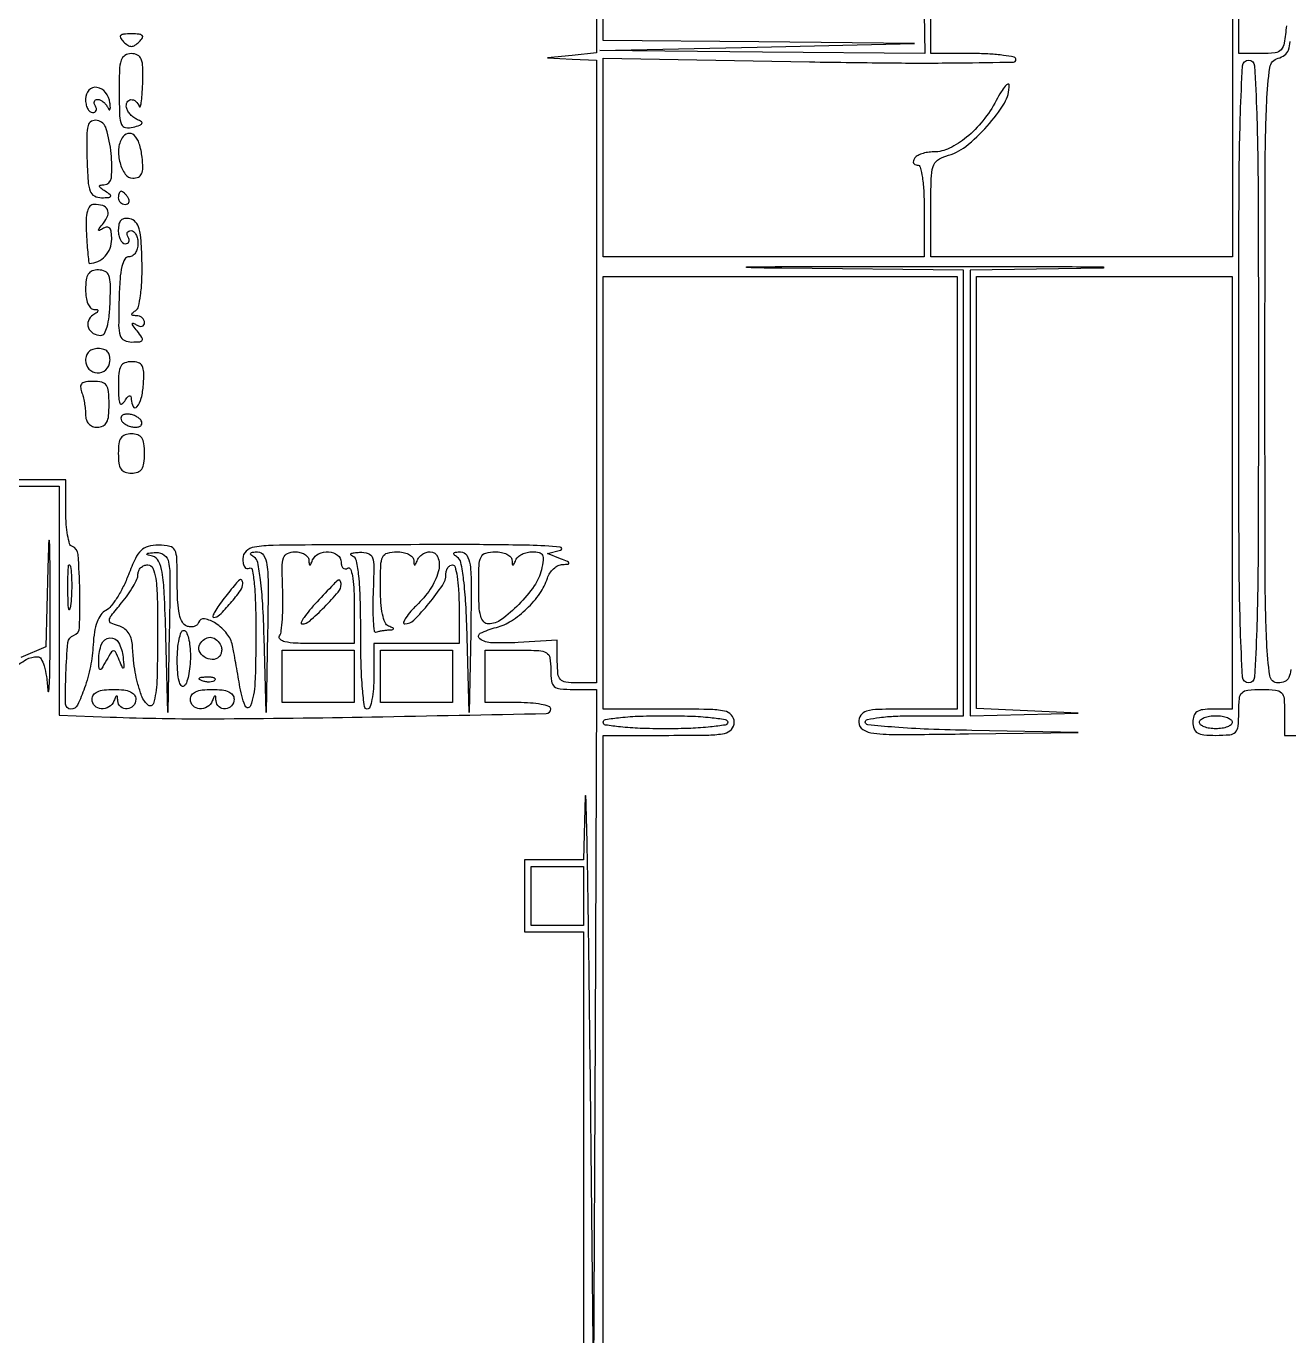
# Model space of a CAD drawing. Extents: x 23 to 255, y 40 to 184.
# Drawn here: x 217.59 to 233.89, y 60.61 to 77.51 of the extents above; entities that cross this region are included whole.
import ezdxf

# ---------------------------------------------------------------- set-up
doc = ezdxf.new("R2010")
doc.units = 0
doc.header["$MEASUREMENT"] = 0

msp = doc.modelspace()

# ---------------------------------------------------------------- linework, layer by layer
for points in [[(207.919475, 175.632891, 0.000007), (191.762556, 175.634099, 0.00002), (173.0434, 175.634494, 0.000013), (151.49745, 175.633531)], [(233.857055, 77.51475, -0.015538), (233.829902, 77.291251, -0.146249), (233.788953, 77.204813, -0.18396), (233.711402, 77.165019, -0.027567), (233.533436, 77.1552), (233.2422, 77.1552), (233.2422, 87.558345, -0.000303)], [(233.156726, 86.466497), (233.15929, 74.5326), (231.212645, 74.5326), (229.266, 74.5326), (229.266, 75.157929, -0.006466), (229.270929, 75.539054, -0.064288), (229.295439, 75.696675, -0.161838), (229.353171, 75.780422, -0.100446), (229.461899, 75.832425, 0.10524), (229.716918, 75.957383, 0.044798), (229.995293, 76.219253, 0.044309), (230.216032, 76.517066, 0.14696), (230.277461, 76.750373, 0.527439), (230.260344, 76.761242, 0.118388), (230.226772, 76.736211, 0.037752), (230.173371, 76.661245, 0.01437), (230.110154, 76.549479, -0.047024), (229.939665, 76.289257, -0.052456), (229.72903, 76.075821, -0.058739), (229.506658, 75.933337, -0.11361), (229.301884, 75.8862, 0.039756), (229.223371, 75.879947, 0.042669), (229.148737, 75.861349, 0.046807), (229.088231, 75.834106, 0.125812), (229.0545, 75.8016, 0.082592), (229.041259, 75.769274, 0.161196), (229.043891, 75.741851, 0.182303), (229.061779, 75.723623, 0.108972), (229.091807, 75.717, -0.340218), (229.129703, 75.687839, -0.027234), (229.15705, 75.556051, -0.025661), (229.175595, 75.369032, -0.011882), (229.1814, 75.1248), (229.1814, 74.5326), (227.1087, 74.5326), (225.036, 74.5326), (225.036, 75.814591), (225.036, 77.096582), (227.7009, 77.048835, 0.002374), (228.779821, 77.034629, 0.004854), (229.626303, 77.035721, 0.00107), (230.333166, 77.045008, 0.409746), (230.3658, 77.078144, 0.354434), (230.341163, 77.108534, 0.017277), (230.204267, 77.132565, 0.021648), (230.026721, 77.14965, 0.013162), (229.8159, 77.1552), (229.266, 77.1552), (229.266, 78.656995)], [(224.951437, 81.538357), (224.9514, 77.165414), (224.63415, 77.132228), (224.3169, 77.099043), (224.63415, 77.084822), (224.9514, 77.0706), (224.9514, 73.0521), (224.9514, 69.0336), (224.6976, 69.0336, -0.031308), (224.552367, 69.042703, -0.176935), (224.484486, 69.07765, -0.16245), (224.451919, 69.149985, -0.025382), (224.443954, 69.30855), (224.444108, 69.5835), (223.936354, 69.554836, -0.02147), (223.600188, 69.550311, -0.145709), (223.44411, 69.601835, -0.571454), (223.449539, 69.673351, -0.052746), (223.656966, 69.749373, 0.082663), (223.851083, 69.83394, 0.047805), (224.050974, 69.992742, 0.047558), (224.218726, 70.188356, 0.076775), (224.316035, 70.384474, -0.068558), (224.34753, 70.450645, -0.063844), (224.396388, 70.507643, -0.068033), (224.454454, 70.547264, -0.105683), (224.512951, 70.562346, 0.015302), (224.584871, 70.567558, 0.489063), (224.592985, 70.580554, 0.206025), (224.57625, 70.598233, 0.00704), (224.4861, 70.635543), (224.3169, 70.702793), (224.4861, 70.746683, 0.84233), (224.482752, 70.786906, 0.016381), (224.08283, 70.808898, 0.0057), (223.221764, 70.818177, 0.000797), (221.4405, 70.814229, 0.002766), (220.773723, 70.808, 0.038041), (220.533038, 70.786057, 0.146718), (220.425146, 70.732828, 0.208213), (220.383, 70.636007, 0.047867), (220.389052, 70.572931, 0.104212), (220.407851, 70.528342, 0.181468), (220.435611, 70.509142, 0.202618), (220.4676, 70.5141, -0.531031), (220.505286, 70.497146, -0.01906), (220.53032, 70.310886, -0.017615), (220.547187, 70.031301, -0.006258), (220.5522, 69.630793, -0.010727), (220.539303, 69.029697, -0.072167), (220.483995, 68.737372, -0.701792), (220.413463, 68.736253, -0.050892), (220.339659, 69.01245, 0.002166), (220.317315, 69.147683, 0.001786), (220.292348, 69.291706, 0.001803), (220.268483, 69.423728, 0.004818), (220.250227, 69.517608, 0.120952), (220.178764, 69.668447, 0.074593), (220.03284, 69.801345, 0.104762), (219.88922, 69.858882, 0.371081), (219.810528, 69.811884, -0.135301), (219.789436, 69.780431, -0.105678), (219.753203, 69.760612, -0.091153), (219.707141, 69.755611, -0.073321), (219.658434, 69.766504, -0.182869), (219.60251, 69.816365, -0.065526), (219.565278, 69.918348, -0.04114), (219.543422, 70.076955, -0.013678), (219.537, 70.311651, 0.007109), (219.532386, 70.636156, 0.106391), (219.505571, 70.745534, 0.234077), (219.440812, 70.795639, 0.049702), (219.294694, 70.8102, 0.061247), (219.159619, 70.793592, 0.133892), (219.069383, 70.743013, 0.089486), (218.995688, 70.638735, 0.017979), (218.906628, 70.428534, -0.023931), (218.840173, 70.276743, -0.02596), (218.76111, 70.136198, -0.026663), (218.681345, 70.023909, -0.102466), (218.615932, 69.969301, 0.115944), (218.551361, 69.91241, 0.065207), (218.502162, 69.819603, 0.049687), (218.468308, 69.691276, 0.025679), (218.45052, 69.526117, -0.034933), (218.414822, 69.243808, -0.034459), (218.340087, 68.967891, -0.03183), (218.247881, 68.74799, -0.284881), (218.162748, 68.6952, -0.408205), (218.09564, 68.760943, -0.014621), (218.099074, 69.156412, -0.014958), (218.12608, 69.553896, -0.296044), (218.198786, 69.645029, 0.313357), (218.274609, 69.746502, 0.01329), (218.278298, 70.219165, 0.013468), (218.256705, 70.691273, 0.296446), (218.177176, 70.7961, -0.243309), (218.146522, 70.829132, -0.02402), (218.121823, 70.938202, -0.02604), (218.104494, 71.078839, -0.017634), (218.0988, 71.24025), (218.0988, 71.6562), (217.1259, 71.6562)], [(233.913141, 69.204542, -0.090841), (233.88845, 69.102337, -0.188085), (233.837405, 69.051766, -0.102588), (233.7498, 69.0336, -0.372432), (233.642927, 69.126026, -0.025641), (233.602643, 69.555829, -0.009974), (233.583611, 70.411586, -0.000572), (233.5806, 73.042233, -0.000592), (233.583696, 75.659044, -0.00984), (233.602876, 76.528931, -0.024048), (233.643042, 76.974966, -0.303081), (233.7498, 77.095113, 0.095726), (233.83484, 77.135841, 0.144609), (233.883938, 77.200958, 0.082783), (233.905375, 77.310278, 0.017163)], [(225.036, 59.4738), (225.036, 63.9153), (225.036, 68.3568), (225.882, 68.3568, 0.003852), (226.400904, 68.360798, 0.045528), (226.6011, 68.38218, 0.160003), (226.692285, 68.433751, 0.186821), (226.728, 68.526, 0.186821), (226.692285, 68.618249, 0.160003), (226.6011, 68.66982, 0.045528), (226.400904, 68.691202, 0.003852), (225.882, 68.6952), (225.036, 68.6952), (225.036, 71.487), (225.036, 74.2788), (227.3202, 74.2788), (229.6044, 74.2788), (229.6044, 71.487), (229.6044, 68.6952), (228.9699, 68.6952, 0.005909), (228.591874, 68.690733, 0.059311), (228.435863, 68.66841, 0.180365), (228.363344, 68.616912, 0.150217), (228.3354, 68.526, 0.261413), (228.388606, 68.431188, 0.111044), (228.531318, 68.382807, 0.027887), (228.847387, 68.367019, 0.001872), (229.75245, 68.375703), (231.1695, 68.394605), (229.79475, 68.420098, -0.004889), (229.236347, 68.435916, -0.010076), (228.800102, 68.461354, -0.004569), (228.452926, 68.491823, -0.386173), (228.42, 68.528096, -0.358574), (228.447242, 68.561198, -0.016082), (228.603804, 68.5867, -0.020506), (228.807886, 68.604767, -0.011824), (229.0545, 68.6106), (229.689, 68.6106), (229.689, 71.485662), (229.689, 74.360723), (227.34135, 74.384606, -0.004754), (226.888546, 74.393519, -0.978701), (226.888608, 74.401607, -0.002982), (227.62689, 74.407441, -0.000456), (229.0968, 74.408947, -0.000525), (230.576226, 74.40756, -0.002045), (231.491377, 74.401999, -0.490605), (231.497934, 74.393344, -0.334879), (231.48675, 74.384651), (229.7736, 74.359897), (229.7736, 71.485248), (229.7736, 68.6106), (230.47155, 68.627625), (231.1695, 68.644651), (230.51385, 68.673484), (229.8582, 68.702317), (229.8582, 71.490559), (229.8582, 74.2788), (231.5079, 74.2788), (233.1576, 74.2788), (233.1576, 71.487), (233.1576, 68.6952), (232.9038, 68.6952, 0.030703), (232.776822, 68.687395, 0.116834), (232.702875, 68.65995, 0.166173), (232.66349, 68.608512, 0.081208), (232.65, 68.526, 0.087745), (232.664999, 68.441192, 0.177212), (232.708163, 68.390036, 0.10769), (232.791766, 68.363753, 0.022514), (232.9461, 68.3568, 0.021868), (233.126096, 68.364676, 0.176278), (233.1999, 68.3991, 0.176278), (233.234324, 68.472904, 0.021868), (233.2422, 68.6529, -0.021868), (233.250076, 68.832896, -0.176278), (233.2845, 68.9067, -0.176278), (233.358304, 68.941124, -0.021868), (233.5383, 68.949, -0.021868), (233.718296, 68.941124, -0.176278), (233.7921, 68.9067, -0.176278), (233.826524, 68.832896, -0.021868), (233.8344, 68.6529), (233.8344, 68.3568), (234.2997, 68.3568, 0.009792)], [(217.0836, 71.5716), (218.0142, 71.5716), (218.0142, 70.094659), (218.0142, 68.617717), (218.66985, 68.593009, 0.010719), (220.016987, 68.571142, 0.003295), (222.049871, 68.595124, 0.000337), (224.300771, 68.638034, 0.408445), (224.3592, 68.697627, 0.325528), (224.335851, 68.72969, 0.030031), (224.234944, 68.755662, 0.029693), (224.098344, 68.773868, 0.018285), (223.9362, 68.7798), (223.5132, 68.7798), (223.5132, 69.1182), (223.5132, 69.4566), (223.9362, 69.4566, -0.009722), (224.206919, 69.451336, -0.126045), (224.3028, 69.42276, -0.222479), (224.34727, 69.356708, -0.0387), (224.3592, 69.2028, 0.032088), (224.368656, 69.055612, 0.185552), (224.405025, 68.988279, 0.157079), (224.480937, 68.95645, 0.021354), (224.6553, 68.949), (224.9514, 68.949), (224.931459, 64.52865), (224.911519, 60.1083), (224.8668, 64.2537, 0.000649), (224.848225, 65.790725, 0.001522), (224.82936, 66.939089, 0.003021), (224.813151, 67.574291, 0.972518), (224.802141, 67.57425), (224.7822, 66.7494), (224.4015, 66.7494), (224.0208, 66.7494), (224.0208, 66.2841), (224.0208, 65.8188), (224.4015, 65.8188), (224.7822, 65.8188), (224.7822, 62.990319), (224.7822, 60.161839)], [(217.41278, 69.213637, -0.047654), (217.587459, 69.33426, -0.127969), (217.732503, 69.372, -0.272208), (217.778142, 69.345165, -0.053352), (217.816855, 69.253885, -0.03874), (217.847619, 69.114398, -0.017449), (217.867229, 68.92785, 0.908187), (217.878413, 68.927556, 0.024035), (217.888397, 69.061492, 0.005195), (217.89459, 69.449499, 0.001826), (217.895658, 70.0065, 0.000798), (217.893497, 70.655306, 0.013341), (217.886697, 70.870367, 0.952062), (217.877884, 70.870286, 0.003339), (217.866038, 70.5141), (217.839061, 69.4989), (217.515804, 69.362331, 0.038693)]]:
    msp.add_lwpolyline(points, format="xyb")
msp.add_lwpolyline([(229.163863, 78.720397), (229.188625, 77.1552), (227.091163, 77.174037), (224.9937, 77.192874), (227.0241, 77.2398), (229.0545, 77.286726), (227.04525, 77.305563), (225.036, 77.3244), (225.036, 79.4394)])
for points in [[(218.84328, 77.30748, 0.049631), (218.898502, 77.262254, 0.147822), (218.9448, 77.24826, 0.147822), (218.991098, 77.262254, 0.049631), (219.04632, 77.30748, 0.051663), (219.087468, 77.35814, 0.354955), (219.08439, 77.38785, 0.180052), (219.046242, 77.405305, 0.018208), (218.9448, 77.409, 0.018208), (218.843358, 77.405305, 0.180052), (218.80521, 77.38785, 0.354955), (218.802132, 77.35814, 0.051663)], [(218.786807, 76.657297, 0.006752), (218.792394, 76.351809, 0.087868), (218.815665, 76.24104, 0.271103), (218.868761, 76.199921, 0.096612), (218.968214, 76.20621, 0.016765), (219.052962, 76.231436, 0.180691), (219.080306, 76.253564, 0.401747), (219.074971, 76.276237, 0.048319), (219.02487, 76.302263, -0.060719), (218.97649, 76.328934, -0.04971), (218.932233, 76.368101, -0.051563), (218.898411, 76.413153, -0.086096), (218.88135, 76.45725, -0.1613), (218.890044, 76.527898, -0.26986), (218.937965, 76.560777, -0.208393), (219.002124, 76.538318, -0.126014), (219.04646, 76.46952, 0.702733), (219.059323, 76.469212, 0.05569), (219.072199, 76.517939, 0.020463), (219.083301, 76.622124, 0.008158), (219.090327, 76.76562, 0.013019), (219.09173, 76.979188, 0.085316), (219.071604, 77.084015, 0.188715), (219.024792, 77.136014, 0.116727), (218.94373, 77.1552, 0.142124), (218.86109, 77.131226, 0.177007), (218.812657, 77.068262, 0.0686), (218.790536, 76.938091, 0.009032)], [(233.496, 73.0521, -0.000832), (233.492181, 70.755996, -0.007061), (233.474182, 69.7245, -0.00704), (233.445928, 69.105971, -0.396826), (233.3691, 69.0336, -0.396826), (233.292272, 69.105971, -0.00704), (233.264018, 69.7245, -0.007061), (233.246019, 70.755996, -0.000832), (233.2422, 73.0521, -0.000832), (233.246019, 75.348204, -0.007061), (233.264018, 76.3797, -0.00704), (233.292272, 76.998229, -0.396826), (233.3691, 77.0706, -0.396826), (233.445928, 76.998229, -0.00704), (233.474182, 76.3797, -0.007061), (233.492181, 75.348204, -0.000832)], [(218.3526, 76.569203, 0.049105), (218.359208, 76.502079, 0.069103), (218.378918, 76.445325, 0.089282), (218.407985, 76.407115, 0.187755), (218.442193, 76.3938, 0.108972), (218.472221, 76.400423, 0.182303), (218.490109, 76.418651, 0.161196), (218.492741, 76.446074, 0.082592), (218.4795, 76.4784, -0.074422), (218.465627, 76.510759, -0.151112), (218.46682, 76.538149, -0.187673), (218.482531, 76.556261, -0.121914), (218.509757, 76.563, -0.109468), (218.544872, 76.555219, -0.06139), (218.582111, 76.531936, -0.056809), (218.615713, 76.49769, -0.059428), (218.640158, 76.45725, 0.0643), (218.656711, 76.430457, 0.562243), (218.667898, 76.431981, 0.118137), (218.672838, 76.45979, 0.015661), (218.667387, 76.519728, 0.13829), (218.611284, 76.653596, 0.18797), (218.499194, 76.718895, 0.251701), (218.396751, 76.682972, 0.187237)], [(218.371222, 75.807402, 0.008536), (218.384682, 75.509889, 0.07263), (218.412121, 75.37942, 0.186695), (218.466391, 75.317721, 0.122527), (218.559486, 75.295295, 0.011433), (218.653533, 75.298148, 0.2566), (218.675861, 75.312008, 0.376203), (218.671403, 75.333259, 0.017665), (218.6064, 75.3786, -0.016737), (218.548589, 75.418765, -0.185695), (218.533851, 75.442121, -0.415015), (218.543962, 75.457188, -0.04534), (218.589885, 75.461905, 0.385951), (218.68647, 75.551596, 0.047581), (218.68353, 75.865129, 0.04462), (218.620619, 76.185928, 0.282241), (218.502736, 76.293091, 0.173469), (218.428564, 76.281433, 0.204518), (218.384865, 76.226038, 0.06551), (218.367546, 76.097183, 0.007728)], [(218.825899, 76.068342, 0.12464), (218.779845, 75.922349, 0.078731), (218.797696, 75.743661, 0.089202), (218.865131, 75.598402, 0.244247), (218.96254, 75.5478, 0.099848), (219.034525, 75.56232, 0.190945), (219.075991, 75.602967, 0.109283), (219.091679, 75.680229, 0.022921), (219.08291, 75.818776, 0.049703), (219.046189, 75.992452, 0.123727), (218.978381, 76.102091, 0.261918), (218.899799, 76.122859, 0.193167)], [(218.7756, 75.294, 0.105053), (218.782458, 75.26172, 0.099167), (218.801918, 75.234251, 0.09642), (218.830993, 75.21584, 0.093332), (218.865193, 75.2094, 0.108972), (218.895221, 75.216023, 0.182303), (218.913109, 75.234251, 0.161196), (218.915741, 75.261674, 0.082592), (218.9025, 75.294, 0.029505), (218.879743, 75.326383, 0.035638), (218.854614, 75.353749, 0.038439), (218.830735, 75.373055, 0.151918), (218.812907, 75.3786, 0.210953), (218.798641, 75.372301, 0.081139), (218.786559, 75.353749, 0.061769), (218.778336, 75.326389, 0.042167)], [(218.36451, 74.8287, 0.004805), (218.373474, 74.682728, 0.007968), (218.384178, 74.559831, 0.002535), (218.395486, 74.455415, 0.381505), (218.403789, 74.448, 0.112066), (218.510848, 74.4723, 0.094624), (218.60455, 74.541353, 0.091434), (218.66862, 74.642494, 0.095868), (218.691, 74.758144, 0.029962), (218.685494, 74.849945, 0.129191), (218.665546, 74.900361, 0.25217), (218.631959, 74.916298, 0.123111), (218.58525, 74.902053, -0.013806), (218.531372, 74.871676, -0.561162), (218.521838, 74.877352, -0.169172), (218.528721, 74.89784, -0.00527), (218.584516, 74.968294, 0.080014), (218.63953, 75.064233, 0.211247), (218.635241, 75.141571, 0.203208), (218.574561, 75.19248, 0.074412), (218.461502, 75.2094, 0.214794), (218.409191, 75.185841, 0.119315), (218.375824, 75.122825, 0.059356), (218.360943, 75.009784, 0.01601)], [(218.7756, 74.877203, 0.049105), (218.782208, 74.810079, 0.069103), (218.801918, 74.753325, 0.089282), (218.830985, 74.715115, 0.187755), (218.865193, 74.7018, 0.108972), (218.895221, 74.708423, 0.182303), (218.913109, 74.726651, 0.161196), (218.915741, 74.754074, 0.082592), (218.9025, 74.7864, -0.082592), (218.889259, 74.818726, -0.161196), (218.891891, 74.846149, -0.182303), (218.909779, 74.864377, -0.108972), (218.939807, 74.871, -0.182172), (218.974006, 74.858112, -0.09101), (219.003082, 74.821297, -0.070927), (219.022782, 74.766542, -0.050979), (219.0294, 74.7018, -0.065956), (219.02083, 74.637118, -0.083194), (218.995727, 74.582302, -0.099221), (218.958484, 74.545639, -0.145962), (218.91477, 74.5326, 0.266444), (218.860546, 74.501497, 0.07451), (218.82283, 74.407199, 0.040166), (218.797905, 74.243867, 0.010912), (218.785011, 73.9827, 0.006636), (218.780242, 73.647574, 0.074206), (218.799755, 73.515953, 0.212104), (218.852405, 73.45511, 0.110307), (218.9523, 73.4328, 0.01944), (219.054871, 73.436789, 0.271177), (219.084072, 73.457084, 0.265999), (219.080985, 73.492823, 0.018854), (219.018609, 73.57594, -0.00972), (218.968184, 73.640634, -0.129017), (218.956898, 73.668405, -0.575929), (218.967078, 73.676226, -0.037782), (219.00825, 73.655547, 0.063696), (219.048748, 73.637763, 0.132816), (219.082936, 73.636995, 0.188594), (219.10535, 73.652809, 0.146934), (219.114, 73.681607, 0.11683), (219.10588, 73.715883, 0.09923), (219.082936, 73.745263, 0.091721), (219.048637, 73.765222, 0.083154), (219.00825, 73.772495, -0.030554), (218.962313, 73.77587, -0.327343), (218.949634, 73.788095, -0.272291), (218.956471, 73.80622, -0.024512), (218.997295, 73.835945, 0.191034), (219.035675, 73.890518, 0.024454), (219.062758, 74.034042, 0.024436), (219.079502, 74.222217, 0.014616), (219.081895, 74.446841, 0.009661), (219.070802, 74.7394, 0.052634), (219.045209, 74.895613, 0.115514), (218.998537, 74.981541, 0.164707), (218.92365, 75.024095, 0.079755), (218.857253, 75.026159, 0.164813), (218.811164, 75.003623, 0.143152), (218.784197, 74.954837, 0.055201)], [(218.3526, 74.1096, 0.036984), (218.360032, 74.009264, 0.061356), (218.38267, 73.927601, 0.084273), (218.416709, 73.873445, 0.210338), (218.45835, 73.854505, -0.039658), (218.503323, 73.850377, -0.406169), (218.513308, 73.836635, -0.201371), (218.500712, 73.815654, -0.017021), (218.447511, 73.779363, 0.164563), (218.388956, 73.706951, 0.184223), (218.389901, 73.617643, 0.165562), (218.451677, 73.544757, 0.135716), (218.550608, 73.5174, 0.269411), (218.595578, 73.543527, 0.061006), (218.631031, 73.628257, 0.041632), (218.656626, 73.760484, 0.017747), (218.669693, 73.9404, 0.010865), (218.673361, 74.180388, 0.084155), (218.65397, 74.290469, 0.198858), (218.605729, 74.343849, 0.111288), (218.518978, 74.3634, 0.084448), (218.438374, 74.349689, 0.164854), (218.387615, 74.309987, 0.114769), (218.360382, 74.23578, 0.030807)], [(218.3526, 73.197003, 0.188282), (218.396754, 73.083905, 0.20016), (218.504513, 73.034317, 0.199797), (218.615727, 73.075951, 0.187915), (218.668234, 73.185577, 0.072704), (218.663248, 73.25673, 0.134684), (218.636552, 73.307651, 0.13413), (218.587515, 73.337951, 0.07183), (218.516542, 73.3482, 0.076482), (218.448881, 73.337789, 0.110356), (218.396683, 73.307544, 0.116084), (218.36405, 73.259297, 0.091139)], [(218.776895, 72.86175, 0.010406), (218.780714, 72.708373, 0.091963), (218.796034, 72.642685, 0.457382), (218.822644, 72.634444, 0.110301), (218.8602, 72.6714, -0.021149), (218.897444, 72.724009, -0.167501), (218.922031, 72.740138, -0.405416), (218.937865, 72.731036, -0.066727), (218.943505, 72.69255, 0.123528), (218.968328, 72.598501, 0.530705), (219.015712, 72.594172, 0.112198), (219.072294, 72.707624, 0.043007), (219.099359, 72.8829, 0.019929), (219.103736, 73.042662, 0.115905), (219.083586, 73.123862, 0.198075), (219.035213, 73.16508, 0.078813), (218.94745, 73.179, 0.087611), (218.859846, 73.163531, 0.184028), (218.808365, 73.118965, 0.105299), (218.782788, 73.03116, 0.01943)], [(218.301249, 72.791381, -0.03151), (218.320949, 72.728456, -0.017174), (218.337516, 72.649201, -0.017054), (218.348876, 72.567168, -0.025883), (218.3526, 72.495281, 0.078124), (218.363117, 72.428385, 0.11089), (218.393597, 72.376689, 0.115381), (218.442191, 72.344333, 0.089661), (218.50488, 72.333, 0.111956), (218.578119, 72.349607, 0.163899), (218.625133, 72.395275, 0.09565), (218.650235, 72.481179, 0.023397), (218.65716, 72.6291, 0.021544), (218.650072, 72.793516, 0.129788), (218.621465, 72.873296, 0.188519), (218.562973, 72.912944, 0.055817), (218.453529, 72.9252, 0.033576), (218.357567, 72.918749, 0.147738), (218.306518, 72.895485, 0.223351), (218.288628, 72.854361, 0.084516)], [(218.8179, 72.4176, 0.091204), (218.847211, 72.385206, 0.053126), (218.892104, 72.357851, 0.050746), (218.944666, 72.339275, 0.059645), (218.997086, 72.333, 0.069308), (219.041805, 72.339229, 0.14379), (219.07135, 72.357851, 0.190139), (219.081333, 72.38546, 0.131946), (219.0717, 72.4176, 0.091204), (219.042389, 72.449994, 0.053126), (218.997496, 72.477349, 0.050746), (218.944934, 72.495925, 0.059645), (218.892514, 72.5022, 0.069308), (218.847795, 72.495971, 0.14379), (218.81825, 72.477349, 0.190139), (218.808267, 72.44974, 0.131946)], [(218.7756, 71.9946, 0.030703), (218.783405, 71.867622, 0.116834), (218.81085, 71.793675, 0.166173), (218.862288, 71.75429, 0.081208), (218.9448, 71.7408, 0.081208), (219.027312, 71.75429, 0.166173), (219.07875, 71.793675, 0.116834), (219.106195, 71.867622, 0.030703), (219.114, 71.9946, 0.030703), (219.106195, 72.121578, 0.116834), (219.07875, 72.195525, 0.166173), (219.027312, 72.23491, 0.081208), (218.9448, 72.2484, 0.081208), (218.862288, 72.23491, 0.166173), (218.81085, 72.195525, 0.116834), (218.783405, 72.121578, 0.030703)], [(219.434208, 69.68925), (219.416016, 68.6529), (219.389273, 69.641254, 0.00428), (219.369566, 70.194396, 0.030507), (219.341446, 70.460799, 0.073189), (219.295197, 70.604053, 0.217229), (219.217114, 70.667791, -0.014053), (219.150787, 70.687215, -0.549648), (219.147599, 70.69956, -0.18735), (219.168839, 70.709765, -0.006499), (219.26205, 70.715786, -0.174908), (219.369319, 70.683214, -0.193232), (219.425575, 70.591029, -0.043534), (219.442894, 70.37267, -0.002422)], [(220.703316, 69.68925), (220.685232, 68.6529), (220.658077, 69.622623, 0.006877), (220.640109, 70.052753, 0.017353), (220.611885, 70.364779, 0.017181), (220.576132, 70.587361, 0.205599), (220.528111, 70.657678, -0.040591), (220.488274, 70.687788, -0.376098), (220.48583, 70.707558, -0.223276), (220.508361, 70.72091, -0.021721), (220.57335, 70.724305, -0.26437), (220.652438, 70.680256, -0.105592), (220.694716, 70.558935, -0.032392), (220.710093, 70.303593, -0.003209)], [(221.235679, 70.61985, 0.011437), (221.240442, 70.564573, 0.382689), (221.249556, 70.5564, 0.295955), (221.261318, 70.56403, 0.009076), (221.285029, 70.61985, -0.194004), (221.362301, 70.700056, -0.123597), (221.49161, 70.722896, -0.137898), (221.606773, 70.681485, -0.242476), (221.652, 70.593707, 0.066118), (221.658198, 70.547039, 0.138808), (221.676851, 70.515917, 0.191142), (221.704482, 70.504968, 0.139169), (221.7366, 70.5141, -0.455789), (221.772082, 70.503056, -0.058059), (221.798717, 70.416263, -0.033287), (221.816017, 70.266772, -0.012167), (221.8212, 70.053793), (221.8212, 69.5412), (221.308607, 69.5412, -0.009802), (221.066884, 69.545939, -0.044431), (220.927219, 69.563916, -0.126312), (220.864154, 69.595801, -0.366437), (220.857436, 69.640582, 0.107878), (220.880376, 69.705713, 0.013522), (220.894907, 69.855536, 0.015397), (220.901952, 70.0368, 0.012212), (220.898745, 70.232782, -0.007992), (220.891478, 70.52565, -0.07858), (220.909629, 70.64738, -0.209876), (220.9597, 70.70463, -0.110053), (221.053816, 70.7256, -0.058068), (221.121309, 70.717735, -0.073803), (221.179502, 70.694536, -0.089619), (221.219797, 70.660218, -0.157152)], [(222.065389, 70.19685, 0.010123), (222.061252, 69.995543, 0.017932), (222.067155, 69.829633, 0.013453), (222.079678, 69.702684, 0.481766), (222.101705, 69.68925, -0.0332), (222.131173, 69.697847, -0.012264), (222.173657, 69.706149, -0.012093), (222.220618, 69.712971, -0.014252), (222.26535, 69.717079, 0.011437), (222.320627, 69.721842, 0.382689), (222.3288, 69.730956, 0.295955), (222.32117, 69.742718, 0.009076), (222.26535, 69.766429, -0.203795), (222.220409, 69.811389, -0.04379), (222.1876, 69.919136, -0.034815), (222.166337, 70.071727, -0.017215), (222.1596, 70.26735, -0.008866), (222.164611, 70.549935, -0.099564), (222.190512, 70.658625, -0.221093), (222.250302, 70.709314, -0.067105), (222.3711, 70.7256, -0.047809), (222.452527, 70.717796, -0.065151), (222.522434, 70.694536, -0.082297), (222.570886, 70.66027, -0.184023), (222.589279, 70.61985, 0.011437), (222.594042, 70.564573, 0.382689), (222.603156, 70.5564, 0.295955), (222.614918, 70.56403, 0.009076), (222.638629, 70.61985, -0.087674), (222.663889, 70.660281, -0.065245), (222.703971, 70.694536, -0.064399), (222.752144, 70.717701, -0.080074), (222.80115, 70.7256, -0.310435), (222.900748, 70.657168, -0.14809), (222.912593, 70.494626, -0.083775), (222.820775, 70.27027, -0.060338), (222.65114, 70.058838, 0.016245), (222.553987, 69.957475, 0.035399), (222.487911, 69.872503, 0.066278), (222.459774, 69.815398, 0.513085), (222.474419, 69.795, 0.199412), (222.59128, 69.843537, 0.022876), (222.786968, 70.058829, 0.024841), (222.961791, 70.292503, 0.149255), (223.0056, 70.435991, -0.068522), (223.011937, 70.482014, -0.084906), (223.030451, 70.52103, -0.099844), (223.057939, 70.547118, -0.14099), (223.0902, 70.5564, -0.339565), (223.123618, 70.530747, -0.024068), (223.150125, 70.40835, -0.025878), (223.168757, 70.24476, -0.015416), (223.1748, 70.0488), (223.1748, 69.5412), (222.6249, 69.5412), (222.075, 69.5412), (222.075, 69.1182, -0.01883), (222.068891, 68.95606, -0.03053), (222.050149, 68.819456, -0.031449), (222.023379, 68.718935, -0.322437), (221.9904, 68.6952, -0.377162), (221.95372, 68.727457, -0.010192), (221.928803, 68.957813, -0.014974), (221.911272, 69.262771, -0.006869), (221.9058, 69.66105, 0.005909), (221.900404, 70.117622, 0.020212), (221.8814, 70.413891, 0.025043), (221.851085, 70.60848, 0.250725), (221.80005, 70.669571, -0.146936), (221.779338, 70.68616, -0.445271), (221.783037, 70.701669, -0.096167), (221.821011, 70.713712, -0.020339), (221.890634, 70.718921, -0.086709), (222.001451, 70.70342, -0.23832), (222.055989, 70.649481, -0.084763), (222.074693, 70.5289, -0.006389)], [(223.325916, 69.68925), (223.307832, 68.6529), (223.280677, 69.622623, 0.006877), (223.262709, 70.052753, 0.017353), (223.234485, 70.364779, 0.017181), (223.198732, 70.587361, 0.205599), (223.150711, 70.657678, -0.040591), (223.110874, 70.687788, -0.376098), (223.10843, 70.707558, -0.223276), (223.130961, 70.72091, -0.021721), (223.19595, 70.724305, -0.26437), (223.275038, 70.680256, -0.105592), (223.317316, 70.558935, -0.032392), (223.332693, 70.303593, -0.003209)], [(223.858279, 70.61985, 0.011437), (223.863042, 70.564573, 0.382689), (223.872156, 70.5564, 0.295955), (223.883918, 70.56403, 0.009076), (223.907629, 70.61985, -0.119089), (223.936562, 70.660328, -0.063628), (223.988091, 70.694536, -0.057779), (224.05293, 70.717731, -0.057092), (224.121621, 70.7256, -0.057603), (224.209196, 70.715477, -0.222374), (224.251067, 70.682456, -0.151122), (224.261674, 70.618911, -0.023881), (224.238452, 70.49295, -0.096576), (224.144747, 70.28459, -0.040105), (223.946168, 70.04659, -0.038621), (223.721927, 69.850676, -0.161604), (223.554165, 69.795, -0.215171), (223.494489, 69.821928, -0.115372), (223.455458, 69.894524, -0.053722), (223.434253, 70.029139, -0.012225), (223.4286, 70.2603, -0.008616), (223.433558, 70.547976, -0.098356), (223.459364, 70.65792, -0.221767), (223.519187, 70.709101, -0.067911), (223.6401, 70.7256, -0.047809), (223.721527, 70.717796, -0.065151), (223.791434, 70.694536, -0.082297), (223.839886, 70.66027, -0.184023)], [(218.160112, 70.029165, -0.069146), (218.147383, 69.981557, -0.756877), (218.135681, 69.983019, -0.031761), (218.127322, 70.078643, -0.005499), (218.125015, 70.2603, -0.005888), (218.126853, 70.44268, -0.025342), (218.134715, 70.550897, -0.556092), (218.146667, 70.556415, -0.212532), (218.159249, 70.536765, -0.024559), (218.170292, 70.428439, -0.012695), (218.17398, 70.292314, -0.01259), (218.170682, 70.15187, -0.018638)], [(219.2832, 69.6258, -0.008914), (219.272898, 69.048007, -0.061336), (219.228246, 68.768067, -0.563898), (219.156613, 68.748765, -0.121336), (219.069784, 68.88555, -0.01575), (219.024585, 69.03558, -0.021959), (218.994376, 69.172467, -0.019064), (218.973587, 69.325323, -0.00849), (218.957326, 69.52797, 0.067319), (218.940503, 69.612029, 0.077592), (218.902285, 69.684228, 0.081815), (218.845909, 69.738439, 0.086911), (218.776241, 69.77032, -0.043139), (218.68139, 69.804086, -0.332817), (218.660154, 69.842959, -0.132943), (218.685953, 69.902822, -0.007065), (218.818541, 70.06499, 0.021555), (218.899254, 70.169764, 0.024123), (218.96746, 70.277341, 0.024389), (219.016128, 70.373613, 0.105207), (219.0294, 70.435991, -0.104534), (219.039111, 70.481935, -0.099077), (219.066677, 70.52103, -0.09656), (219.10786, 70.547232, -0.093802), (219.1563, 70.5564, -0.298365), (219.221793, 70.513499, -0.06897), (219.259166, 70.38015, -0.029335), (219.278629, 70.127472, -0.004556)], [(220.143915, 70.128719, 0.013964), (220.072618, 70.033086, 0.027623), (220.02255, 69.952779, 0.036635), (219.996226, 69.89523, 0.522701), (220.007092, 69.8796, 0.198725), (220.083444, 69.911194, 0.018637), (220.224705, 70.063176, 0.020152), (220.353585, 70.225423, 0.159068), (220.383, 70.315545, 0.136195), (220.370775, 70.359592, 0.450373), (220.344738, 70.364411, 0.056285), (220.288897, 70.309636, 0.003505)], [(221.341999, 70.080335, 0.012897), (221.2444, 69.970777, 0.026096), (221.174527, 69.878817, 0.03589), (221.136441, 69.813189, 0.554404), (221.147803, 69.795, 0.1828), (221.246442, 69.832309, 0.017332), (221.437222, 70.012866, 0.017474), (221.61493, 70.206197, 0.178968), (221.652, 70.306445, 0.128235), (221.640139, 70.351934, 0.44982), (221.614112, 70.357624, 0.045203), (221.553953, 70.304805, 0.001602)], [(219.7062, 69.376993, -0.023552), (219.700003, 69.245505, -0.030444), (219.681349, 69.126165, -0.031293), (219.654408, 69.031943, -0.17067), (219.6216, 68.9913, -0.397171), (219.587143, 68.998377, -0.091154), (219.559922, 69.057683, -0.045191), (219.542317, 69.16805, -0.016966), (219.537, 69.324707, -0.020671), (219.543114, 69.472537, -0.033326), (219.561851, 69.597103, -0.036254), (219.588719, 69.687664, -0.312055), (219.6216, 69.7104, -0.293924), (219.654337, 69.689336, -0.044731), (219.681349, 69.612462, -0.038191), (219.700075, 69.504764, -0.023957)], [(218.837592, 69.365373, -0.002674), (218.848926, 69.240442, -0.250934), (218.841972, 69.22429, -0.492571), (218.830352, 69.227169, -0.004096), (218.788082, 69.325948, 0.010722), (218.740499, 69.433191, 0.290738), (218.715459, 69.449096, 0.257944), (218.688186, 69.434023, 0.008853), (218.622913, 69.325948, -0.003952), (218.557365, 69.214974, -0.292583), (218.539401, 69.206072, -0.372625), (218.527282, 69.219127, -0.005067), (218.524373, 69.33675, -0.097119), (218.560194, 69.53469, -0.284039), (218.666436, 69.614559, -0.299588), (218.779965, 69.553854, -0.100786)], [(220.091456, 69.533829, -0.087931), (220.107621, 69.493139, -0.076196), (220.109949, 69.447223, -0.077143), (220.098464, 69.403242, -0.094276), (220.074591, 69.368151, -0.210212), (219.988869, 69.334804, -0.136073), (219.886055, 69.368177, -0.148231), (219.820648, 69.447084, -0.242435), (219.827254, 69.531741, -0.095113), (219.888299, 69.598165, -0.158818), (219.959624, 69.622031, -0.160437), (220.03079, 69.599214, -0.097506)], [(220.021688, 69.067087, -0.126455), (219.994029, 69.050739, -0.060344), (219.952972, 69.044042, -0.05415), (219.905803, 69.047208, -0.051402), (219.859538, 69.060409, -0.054073), (219.824287, 69.079152, -0.470617), (219.822828, 69.09457, -0.168741), (219.847511, 69.106526, -0.018894), (219.91065, 69.111521, -0.028489), (219.969547, 69.110591, -0.077125), (220.010154, 69.101224, -0.208169), (220.025597, 69.085603, -0.296942)], [(219.0012, 68.8221, -0.18529), (218.96883, 68.73775, -0.188989), (218.888648, 68.697586, -0.203886), (218.80714, 68.723826, -0.201151), (218.768921, 68.80095, 0.011437), (218.764158, 68.856227, 0.382689), (218.755044, 68.8644, 0.295955), (218.743282, 68.85677, 0.009076), (218.719571, 68.80095, -0.157601), (218.654176, 68.722702, -0.160551), (218.555876, 68.698268, -0.183281), (218.471429, 68.737746, -0.195162), (218.4372, 68.8221, -0.160198), (218.455653, 68.878216, -0.128843), (218.50535, 68.918332, -0.078075), (218.591474, 68.941892, -0.027804), (218.7192, 68.949, -0.027804), (218.846926, 68.941892, -0.078075), (218.93305, 68.918332, -0.128843), (218.982747, 68.878216, -0.160198)], [(220.2702, 68.8221, -0.18529), (220.23783, 68.73775, -0.188989), (220.157648, 68.697586, -0.203886), (220.07614, 68.723826, -0.201151), (220.037921, 68.80095, 0.011437), (220.033158, 68.856227, 0.382689), (220.024044, 68.8644, 0.295955), (220.012282, 68.85677, 0.009076), (219.988571, 68.80095, -0.157601), (219.923176, 68.722702, -0.160551), (219.824876, 68.698268, -0.183281), (219.740429, 68.737746, -0.195162), (219.7062, 68.8221, -0.160198), (219.724653, 68.878216, -0.128843), (219.77435, 68.918332, -0.078075), (219.860474, 68.941892, -0.027804), (219.9882, 68.949, -0.027804), (220.115926, 68.941892, -0.078075), (220.20205, 68.918332, -0.128843), (220.251747, 68.878216, -0.160198)], [(226.6434, 68.526, -0.368504), (226.612822, 68.490145, -0.013417), (226.421325, 68.464776, -0.017647), (226.166307, 68.447002, -0.008575), (225.8397, 68.4414, -0.008575), (225.513093, 68.447002, -0.017647), (225.258075, 68.464776, -0.013417), (225.066578, 68.490145, -0.368504), (225.036, 68.526, -0.368504), (225.066578, 68.561855, -0.013417), (225.258075, 68.587224, -0.017647), (225.513093, 68.604998, -0.008575), (225.8397, 68.6106, -0.008575), (226.166307, 68.604998, -0.017647), (226.421325, 68.587224, -0.013417), (226.612822, 68.561855, -0.368504)], [(233.1576, 68.526, -0.226478), (233.142132, 68.493604, -0.074992), (233.095472, 68.466251, -0.057076), (233.027092, 68.447586, -0.038131), (232.9461, 68.4414, -0.038131), (232.865108, 68.447586, -0.057076), (232.796728, 68.466251, -0.074992), (232.750068, 68.493604, -0.226478), (232.7346, 68.526, -0.226478), (232.750068, 68.558396, -0.074992), (232.796728, 68.585749, -0.057076), (232.865108, 68.604414, -0.038131), (232.9461, 68.6106, -0.038131), (233.027092, 68.604414, -0.057076), (233.095472, 68.585749, -0.074992), (233.142132, 68.558396, -0.226478)]]:
    msp.add_lwpolyline(points, format="xyb", close=True)
for points in [[(221.8212, 69.1182), (221.8212, 68.7798), (221.3559, 68.7798), (220.8906, 68.7798), (220.8906, 69.1182), (220.8906, 69.4566), (221.3559, 69.4566), (221.8212, 69.4566)], [(223.0902, 69.1182), (223.0902, 68.7798), (222.6249, 68.7798), (222.1596, 68.7798), (222.1596, 69.1182), (222.1596, 69.4566), (222.6249, 69.4566), (223.0902, 69.4566)], [(224.7822, 66.2841), (224.7822, 65.9034), (224.4438, 65.9034), (224.1054, 65.9034), (224.1054, 66.2841), (224.1054, 66.6648), (224.4438, 66.6648), (224.7822, 66.6648)]]:
    msp.add_lwpolyline(points, close=True)

doc.saveas('drawing.dxf')
